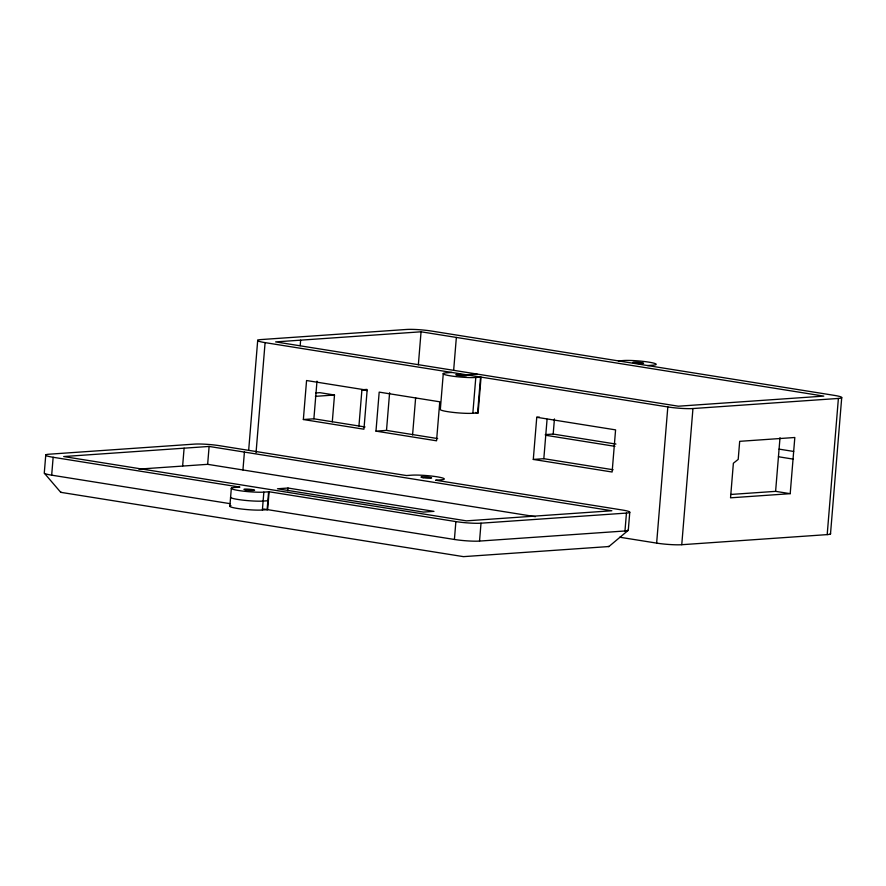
<?xml version="1.0" encoding="UTF-8"?>
<svg xmlns="http://www.w3.org/2000/svg" width="886" height="886" viewBox="0 0 886 886"><rect width="100%" height="100%" fill="white"/><g stroke="black" fill="none" stroke-linecap="round" stroke-linejoin="round"><path stroke-width="1.33" d="M45.773 454.895L44.3 472.781A18.063 1.949 4.7 0 0 51.676 475.162L230.271 503.691M51.676 475.162L53.149 457.276A18.063 1.949 4.7 0 1 49.084 454.208L194.521 444.107A18.063 1.949 4.7 0 1 219.639 445.713L406.419 475.538L411.68 475.173A18.063 1.949 4.7 0 1 436.809 476.768A18.063 1.949 4.7 0 1 440.874 479.835L435.613 480.201L622.382 510.026A18.063 1.949 4.7 0 1 626.446 513.083L624.973 530.98L479.536 541.08A18.063 1.949 4.7 0 1 454.407 539.474L263.663 509.018M182.627 466.069L184.1 448.183M138.836 469.115L207.645 464.33L209.118 446.444L611.849 510.757L466.413 520.857L63.681 456.545L209.118 446.444M229.873 506.039L231.346 488.142M242.941 469.968L244.414 452.081M248.667 450.287L257.715 340.246M256.043 452.668L265.091 342.627A18.063 1.949 4.7 0 1 261.027 339.571L406.464 329.47A18.063 1.949 4.7 0 1 431.593 331.065L834.324 395.377A18.063 1.949 4.7 0 1 838.389 398.445L827.192 534.612L681.755 544.713A18.063 1.949 4.7 0 1 656.637 543.107L619.768 537.226M230.947 505.629A18.063 1.949 4.7 0 0 239.242 508.719A18.063 1.949 4.7 0 0 262.378 510.015L263.851 492.129L269.111 491.763L455.88 521.588A18.063 1.949 4.7 0 0 481.009 523.183L626.446 513.083M267.129 509.694L268.602 491.796M269.111 491.763L267.638 509.649L262.378 510.015M287.784 490.8L288.005 488.042L433.974 511.355L423.453 512.086L277.473 488.773L288.005 488.042M300.177 345.662L300.631 340.169M303.355 419.532L306.567 380.526L367.147 390.194L363.936 429.212L303.355 419.532L313.888 418.801L365.043 426.974M313.888 418.801L316.989 381.135M332.294 421.847L334.498 395.012L319.901 392.675L315.815 392.963M358.941 426L361.92 389.762L366.981 389.408M375.974 431.128L379.186 392.121L439.766 401.801L436.554 440.807L375.974 431.128L386.506 430.397L437.662 438.57M386.506 430.397L389.607 392.731M412.577 434.948L415.634 397.814M418.347 364.81L421.06 331.796L823.792 396.108L678.355 406.209L275.624 341.896L421.06 331.796M443.288 373.504L440.342 409.288A18.063 1.949 4.7 0 0 451.86 412.245A18.063 1.949 4.7 0 0 472.847 413.275L478.119 412.909L481.054 377.115L475.793 377.48A18.063 1.949 4.7 0 1 450.664 375.885A18.063 1.949 4.7 0 1 446.599 372.818L451.86 372.452M453.643 370.448L456.356 337.433M454.407 539.474L455.88 521.588M472.847 413.275L475.793 377.48M477.598 412.942L480.544 377.159M479.536 541.08L481.009 523.183M536.761 417.284L615.582 429.876L612.126 472.016L533.294 459.424L536.761 417.284L539.397 417.107M533.294 459.424L543.827 458.693L547.072 419.277M545.289 434.605L553.185 434.062L554.437 418.923M629.758 512.407L628.285 530.304L608.903 546.54L463.467 556.641L60.735 492.328L44.444 473.301M656.637 543.107L667.822 406.94L265.091 342.627M681.755 544.713L692.952 408.546L838.389 398.445M730.85 494.454L775.604 491.353L780.012 437.706M790.201 493.679L794.82 437.496L739.688 441.328L738.204 459.391L733.375 463.234L730.54 497.821L790.201 493.679L775.604 491.353M830.503 533.937L841.7 397.77M60.735 492.328L61.3 492.262M618.362 360.89L623.622 360.524A18.063 1.949 4.7 0 1 648.751 362.13A18.063 1.949 4.7 0 1 652.816 365.187L647.555 365.553M466.457 374.789L476.989 374.058M315.394 396.341L334.498 395.012M268.38 500.712L263.109 501.077A18.063 1.949 4.7 0 1 242.122 500.047A18.063 1.949 4.7 0 1 230.604 497.09M779.071 449.124L793.668 451.45M361.92 389.762L367.236 390.604M778.451 456.755L793.048 459.092M475.461 412.477L478.119 412.909M553.185 434.062L615.947 444.074M545.388 435.225L614.962 446.334M543.827 458.693L613.134 469.757M207.645 464.33L535.432 516.671M53.149 457.276L239.918 487.101L234.657 487.466A18.063 1.949 4.7 0 0 238.722 490.523A18.063 1.949 4.7 0 0 263.851 492.129M608.051 546.385L608.903 546.54M628.141 529.784A18.063 1.949 4.7 0 1 624.973 530.98M830.37 533.416A18.063 1.949 4.7 0 1 827.192 534.612M692.952 408.546A18.063 1.949 4.7 0 1 667.822 406.94M246.086 490.013A5.416 0.587 4.7 0 0 254.625 490.29A5.416 0.587 4.7 0 0 247.039 489.083A5.416 0.587 4.7 0 0 246.086 490.013M423.12 477.72A5.416 0.587 4.7 0 0 431.648 477.997A5.416 0.587 4.7 0 0 424.062 476.79A5.416 0.587 4.7 0 0 423.12 477.72M458.029 375.376A5.416 0.587 4.7 0 0 466.568 375.653A5.416 0.587 4.7 0 0 458.981 374.435A5.416 0.587 4.7 0 0 458.029 375.376M635.063 363.083A5.416 0.587 4.7 0 0 643.59 363.36A5.416 0.587 4.7 0 0 636.004 362.141A5.416 0.587 4.7 0 0 635.063 363.083"/></g></svg>
